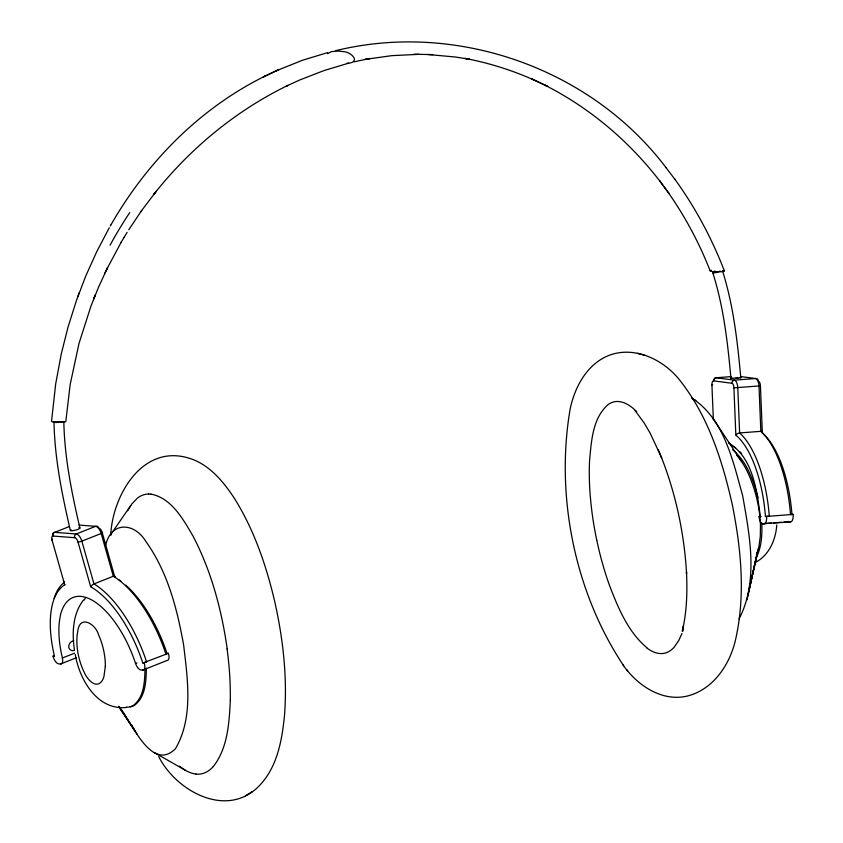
<?xml version="1.0" encoding="UTF-8"?>
<svg xmlns="http://www.w3.org/2000/svg" width="843" height="843" viewBox="0 0 843 843"><rect width="100%" height="100%" fill="white"/><g stroke="black" fill="none" stroke-linecap="round" stroke-linejoin="round"><path stroke-width="1.26" d="M230.35 700.291C229.148 722.894 227.831 748.026 213.268 766.624M104.975 272.942L107.598 267.537L98.368 287.589L90.939 306.157L79.031 343.364L70.19 384.429L65.786 421.721L56.059 422.512A40.738 5.458 -9.1 0 1 53.847 422.28L51.518 421.479L55.701 383.797L61.328 353.639L68.146 326.715L76.492 300.329L85.944 275.598L96.776 251.583L109.284 227.758M776.761 524.999C775.792 539.963 768.827 555.853 754.791 562.766M110.707 535.495C112.267 496.569 141.297 445.041 187.104 457.623C208.305 463.186 223.163 481.121 234.639 498.74C253.933 529.667 265.924 564.589 274.333 599.889C282.953 637.571 287.452 676.486 284.523 715.127C282.131 739.332 277.674 765.539 260.74 784.201C228.79 819.839 176.724 792.178 158.716 756.582M739.079 618.899C758.689 581.112 749.69 535.547 742.609 495.473C732.82 460.773 724.148 418.36 691.386 397.864M674.758 179.137L675.095 179.591C695.454 207.705 711.882 238.558 724.4 270.919L721.513 271.762L714.653 271.815A40.738 5.458 -9.1 0 1 712.44 271.572L710.164 270.888L711.186 270.203M746.993 599.889L757.183 552.692M747.846 595.969L758.953 546.243L760.302 536.306L760.481 525.474M758.437 548.508L748.584 591.828L757.846 550.658L756.466 554.589M55.069 421.69L53.984 421.848L62.751 421.911M682.208 631.08L683.462 626.254L682.598 629.753C686.919 610.827 687.393 591.249 686.487 571.933L686.56 573.503C684.263 533.535 675.833 493.84 661.133 456.579M682.714 631.428L683.42 629.3M105.681 545.063C111.255 521.058 134.322 522.47 145.755 541.29C167.557 571.649 177.199 608.857 183.658 645.169C187.589 679.195 193.574 717.815 175.407 748.805C150.191 773.537 130.17 717.467 118.621 706.413M77.851 296.483L79.263 292.647M681.976 633.462L678.805 640.438L674.2 647.108A79.611 34.953 77.1 0 1 646.929 648.035M756.224 557.676C761.398 547.729 762.072 536.169 761.872 525.157A64.131 28.156 77.1 0 0 761.777 522.966M106.713 269.339L121.36 241.941M127.641 510.816L131.782 504.009L137.283 498.245A93.531 41.065 77.1 0 1 148.568 494.009M110.296 225.987L110.802 225.102M111.055 224.659C146.998 162.077 199.728 108.378 264.776 76.239M120.855 242.816L124.216 237.136M123.953 237.568L127.124 232.373M128.747 229.791L141.698 210.465L156.282 191.203L153.869 194.259C189.833 148.737 235.629 110.781 287.885 85.385L286.536 86.039L299.686 80.001L323.954 70.591L348.644 63.172M110.412 535.063L130.686 505.568M140.56 212.088L141.729 210.434M83.489 600.026C72.582 614.136 71.897 633.283 74.479 650.216M712.756 272.689C723.663 306.873 727.699 342.764 730.955 378.359L740.797 377.759C737.509 341.71 733.41 305.377 722.472 270.729M327.664 53.636L331.415 51.623L337.421 51.044A148.389 65.153 77.1 0 1 342.458 51.581C351.183 51.339 361.953 62.74 346.873 63.33M730.965 378.317L731.819 378.096M245.461 795.739L252.036 791.788M276.567 70.664L302.511 60.243L327.653 52.624M69.179 526.612L54.669 532.344A7.302 3.33 68.4 0 0 52.519 535.832M125.691 585.084A89.832 40.949 68.4 0 1 166.998 653.462L165.955 654.284A92.751 42.276 68.4 0 0 113.32 576.264L93.973 583.914A3.446 1.212 -32.7 0 0 90.875 586.696M76.26 657.782L60.548 664.01L58.736 663.873A7.302 3.33 68.4 0 1 53.025 656.128L54.384 655.591M74.595 653.177L62.361 658.014A7.302 3.33 68.4 0 1 60.548 664.01M60.433 615.032A74.679 34.047 68.4 0 1 94.427 601.565A74.679 34.047 68.4 0 1 135.554 663.452L136.914 662.914M53.025 656.128L54.532 656.465A89.832 40.949 68.4 0 1 64.742 584.831L52.045 540.036A4.384 2.002 68.4 0 1 53.035 536.064L74.648 537.686A4.384 2.002 68.4 0 1 77.988 541.996L90.686 586.781A89.832 40.949 68.4 0 1 142.815 663.03L168.368 653.336A7.302 3.33 68.4 0 1 166.903 660.543L142.72 670.111L140.918 669.974A7.302 3.33 68.4 0 1 135.554 663.452M354.06 61.834L369.951 58.473L365.419 59.326L391.847 55.649L418.918 54.331M335.967 50.612C456.411 21.096 590.711 68.304 665.728 167.241L666.107 167.736M712.683 384.703L711.935 385.009A4.384 1.812 85.6 0 1 713.589 380.878A2.919 2.645 -82.6 0 1 716.118 377.769L731.092 376.621M142.815 663.03L146.608 661.945A92.751 42.276 68.4 0 0 93.973 583.914L81.845 541.143A7.302 3.33 68.4 0 0 76.291 533.977L54.669 532.344A2.919 2.54 -85.7 0 0 53.035 536.064M759.09 516.738L760.85 516.601L759.09 516.738A7.302 3.024 85.6 0 0 762.399 523.735L790.449 521.901A7.302 3.024 85.6 0 0 793.168 514.399L790.513 514.599A92.751 38.409 85.6 0 0 760.839 431.321L758.995 386.199A7.302 3.024 85.6 0 0 755.655 378.518L740.997 376.621M760.302 516.633C757.067 491.627 753.21 457.391 728.447 442.891M166.998 653.462L168.368 653.336M791.914 514.493L791.956 514.493A89.832 37.197 85.6 0 0 762.357 433.091L760.428 385.831A4.384 1.812 85.6 0 0 758.415 381.226A2.919 2.645 -82.6 0 0 755.655 378.518L734.432 380.151L716.118 377.769A7.302 3.024 85.6 0 0 714.053 379.613M713.589 380.878L731.903 383.259A2.919 2.645 -82.6 0 1 734.432 380.151A7.302 3.024 85.6 0 1 737.783 387.822L739.627 432.954L760.839 431.321M731.903 383.259A4.384 1.812 85.6 0 1 733.916 387.864L735.844 435.125A89.832 37.197 85.6 0 1 765.444 516.527L793.168 514.399M762.399 523.735L771.24 523.06M773.769 522.86L781.345 522.281M783.864 522.091L790.449 521.901M768.236 516.316L765.444 516.527M126.439 707.467C97.145 710.501 79.474 679.511 75.259 654.537M148.568 494.019L148.853 494.019A91.36 40.106 77.1 0 1 150.876 494.114M414.008 54.237L432.722 54.616M739.606 377.516L740.797 377.759M427.865 54.51L455.441 57.008L469.519 59.284L465.073 58.409C493.777 63.815 521.638 73.383 547.729 86.492L531.259 78.673L534.367 80.117M79.094 525.073L95.628 526.327A2.919 2.54 -85.7 0 1 98.526 527.402M151.045 494.124C171.698 498.129 183.152 519.372 192.952 535.937C211.308 571.048 221.677 609.868 227.21 648.962M733.916 387.864L760.428 385.831M195.998 774.032L193.795 773.684A93.921 41.265 77.2 0 1 179.506 766.129M735.886 378.149L737.952 378.412M622.872 664.737C637.213 685.507 662.735 702.862 688.889 695.633C714.369 688.404 730.554 663.283 735.823 638.488C745.623 594.189 741.018 548.034 732.156 503.988C722.272 460.267 708.046 415.852 679.816 380.288C664.2 360.351 636.634 346.484 611.344 354.534C587.94 362.385 574.873 386.22 570.142 409.108C555.274 495.821 574.715 592.545 623.704 665.78M637.477 353.322L640.648 354.176M641.249 354.334L644.379 355.177M723.737 270.477L724.4 270.919M692.935 399.045L695.875 400.425M544.789 85.101C594.294 110.117 636.95 147.968 668.794 193.289L659.605 180.792L659.953 181.245M154.374 752.588L185.46 770.323M732.609 449.762C745.539 460.289 751.808 476.664 756.582 492.154M646.929 647.803C627.772 631.639 617.93 607.434 609.194 584.578A153.205 67.271 77.1 0 1 596.781 540.163M636.676 411.605L633.968 409.076A80.528 35.364 77.1 0 0 622.872 402.364L619.868 401.668A76.966 33.794 77.1 0 0 616.939 401.479A78.873 34.626 77.1 0 0 608.425 404.334C592.608 417.738 591.449 440.868 589.605 460.057A144.469 63.436 77.1 0 0 589.299 469.604A153.173 67.25 77.1 0 0 590.595 499.678L591.27 506.337A163.078 71.602 77.1 0 0 596.749 540.163M736.613 455.104C745.844 465.736 751.229 479.109 755.191 492.47A64.131 28.156 77.1 0 1 760.481 525.474M635.064 410.53L644.221 423.07L650.195 433.249L661.681 457.875L658.341 449.877M626.823 669.7L627.698 670.807M665.728 167.241L675.095 179.591M668.488 192.878C685.412 217.062 699.374 243.279 710.112 270.782M741.545 461.469L713.167 418.708M118.874 706.803L134.859 730.786L118.842 706.687M137.082 734.306L131.561 724.948M99 528.15A4.384 2.002 68.4 0 1 102.172 532.428L114.859 577.213M113.32 576.264L101.192 533.493A7.302 3.33 68.4 0 0 95.628 526.327L76.291 533.977A2.919 2.54 -85.7 0 0 74.648 537.686M79.895 527.992C71.792 493.113 64.532 457.707 63.836 421.774M70.359 530.489C62.119 494.799 54.669 458.581 53.984 421.827M711.935 385.009L713.336 419.466M146.366 668.193C146.124 680.944 145.691 696.74 134.638 705.212A55.859 24.531 77.1 0 1 130.022 706.761M144.975 668.51C144.733 681.27 144.29 697.056 133.247 705.528A55.859 24.531 77.1 0 1 126.271 707.066M213.237 766.529A94.332 41.433 77.2 0 1 196.019 774.116M227.052 648.92A171.582 75.596 77.1 0 1 230.265 700.227M756.898 493.271A64.131 28.156 77.1 0 1 758.057 497.802M110.064 245.218A398.56 354.102 -84 0 1 129.717 212.626M62.403 658.025A75.09 34.226 68.4 0 1 60.538 615.169M54.078 598.498A92.751 42.276 68.4 0 1 64.342 582.334M84.353 600.026A74.679 34.047 68.4 0 1 85.269 598.13M113.383 576.169A3.446 1.212 -32.7 0 1 114.817 577.097M144.185 662.904A7.302 3.33 68.4 0 1 142.72 670.111M77.988 541.996A2.919 0.558 -15.8 0 0 81.845 541.143L101.192 533.493A2.919 0.558 -15.8 0 0 102.172 532.428M64.911 584.736A3.446 2.287 7 0 1 64.405 582.113M52.045 540.036A2.919 0.558 -15.8 0 1 52.603 539.151M119.284 580.005A89.832 40.949 68.4 0 1 121.097 581.322M54.532 656.465A2.919 0.769 -13.5 0 1 54.373 655.749M78.831 527.707A4.932 0.948 -15.8 0 1 77.588 529.52A4.932 0.843 -13.4 0 1 71.697 530.732A4.932 0.843 -13.4 0 1 71.086 529.815M73.773 640.88A4.995 3.93 -62.3 0 0 68.789 647.371L68.884 647.74A4.932 4.289 -85.8 0 0 74.173 650.406M730.965 445.389A74.679 30.928 85.6 0 1 735.57 447.854M740.122 451.911A74.679 30.928 85.6 0 1 741.598 453.597M739.627 432.954A92.751 38.409 85.6 0 1 769.301 516.232M736.044 435.093A3.446 1.612 -18.3 0 1 739.648 432.859M760.934 431.216A3.446 1.612 -18.3 0 1 762.304 432.923M766.645 516.432A7.302 3.024 85.6 0 1 763.927 523.935M788.922 521.701A7.302 3.024 85.6 0 1 788.11 521.343M720.228 271.056A4.932 0.98 -18.4 0 1 713.536 272.932A4.932 0.98 -18.4 0 1 715.001 271.014M105.312 666.444L103.921 676.602A29.832 13.098 77.1 0 1 102.003 680.975C95.638 689.774 86.692 678.467 84.174 672.187A33.952 14.911 77.1 0 1 77.735 631.639C79.368 614.157 95.786 623.767 98.61 635.011A34.068 14.953 77.1 0 1 104.395 654.358L104.848 657.466A34.426 15.121 77.1 0 1 105.312 666.444M95.259 295.018L93.773 298.749L95.27 295.008M277.99 69.98L263.427 76.882L277.99 69.98"/></g></svg>
